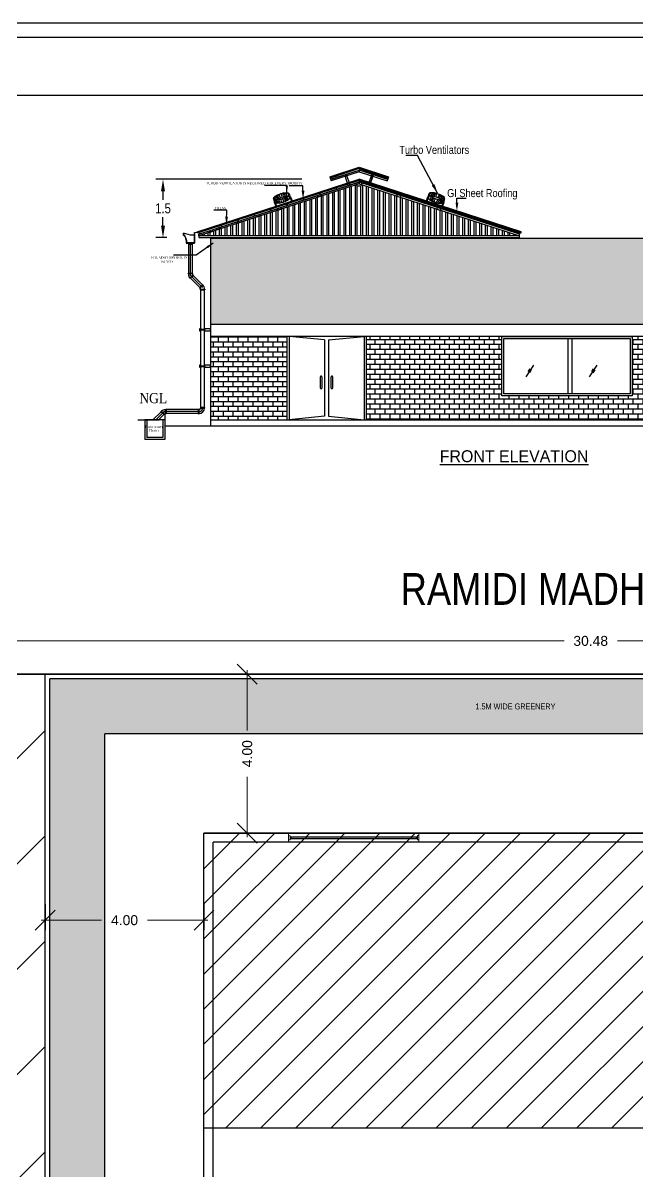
# Model space of a CAD drawing. Header units: metres. Extents: x 25391 to 25818, y 51852 to 52034.
# Drawn here: x 25406.48 to 25421.95, y 51942.91 to 51971.82 of the extents above; entities that cross this region are included whole.
import ezdxf

# ---------------------------------------------------------------- set-up
doc = ezdxf.new("R2010")
doc.units = ezdxf.units.M
doc.header["$MEASUREMENT"] = 0
doc.linetypes.add('1', pattern=[0])
doc.linetypes.add('CENTER2', pattern=[28.575, 19.05, -3.175, 3.175, -3.175])
doc.layers.get('0').update_dxf_attribs({"true_color": 0xffffff})
doc.layers.add('__BN_BuildingPlan', color=52, linetype='Continuous', true_color=0xbdbd00)
for name, color, linetype in [('_Room', 72, 'Continuous'), ('CENTER', 1, 'CENTER2'), ('DIM', 4, 'Continuous'), ('h', 7, 'Continuous'), ('legend', 7, 'Continuous'), ('pipe', 8, 'Continuous')]:
    doc.layers.add(name, color=color, linetype=linetype)
doc.layers.add('TEXT', color=7, linetype='1', lineweight=13)
doc.layers.add('WINDOWS', color=1, linetype='Continuous', lineweight=15)
doc.styles.add('arial', font='ARIALN.TTF')
doc.styles.add('K', font='calibri.ttf')
doc.styles.add('PreDCRFont', font='arial.ttf', dxfattribs={"height": 0.25})
doc.styles.add('ROMANC', font='BKANT.TTF', dxfattribs={"width": 0.8})
doc.styles.get("Standard").update_dxf_attribs({"font": 'swissc.ttf'})
doc.styles.add('STYLE2', font='GARA.TTF', dxfattribs={"width": 1.1, "height": 7.5})
doc.dimstyles.new('asn', dxfattribs={"dimscale": 0.5, "dimtxt": 1, "dimasz": 1, "dimexe": 0.1, "dimexo": 0.1, "dimgap": 0.09, "dimtad": 0, "dimtoh": 1, "dimzin": 0, "dimdsep": 46, "dimtxsty": 'arial', "dimcen": 0.09, "dimadec": 0, "dimazin": 0, "dimtfac": 1, "dimtofl": 0, "dimtmove": 2, "dimatfit": 3, "dimfxl": 1, "dimfxlon": 1, "dimtolj": 1, "dimtzin": 0, "dimarcsym": 0})
doc.dimstyles.new('PDCR-PLOT-INT', dxfattribs={"dimtxt": 0.25, "dimasz": 0.23, "dimexe": 0.25, "dimexo": 0.25, "dimgap": 0.25, "dimtad": 0, "dimzin": 0, "dimdsep": 46, "dimtxsty": 'PreDCRFont', "dimblk": 'OBLIQUE', "dimcen": 0.5, "dimdle": 0.1, "dimadec": 0, "dimazin": 0, "dimtfac": 1, "dimtix": 1, "dimtofl": 0, "dimtmove": 1, "dimatfit": 1, "dimfxl": 1, "dimtolj": 1, "dimtzin": 0, "dimlwd": 15, "dimarcsym": 0})
doc.dimstyles.get("Standard").update_dxf_attribs({"dimtxt": 0.18, "dimasz": 0.18, "dimexe": 0.18, "dimexo": 0.0625, "dimgap": 0.09, "dimtad": 0, "dimtih": 1, "dimtoh": 1, "dimzin": 0, "dimdsep": 46, "dimtxsty": 'Standard', "dimcen": 0.09, "dimadec": 0, "dimazin": 0, "dimtfac": 1, "dimtofl": 0, "dimtmove": 0, "dimatfit": 3, "dimfxl": 1, "dimtolj": 1, "dimtzin": 0, "dimarcsym": 0})
doc.dimstyles.new('STANDARD$0', dxfattribs={"dimscale": 0, "dimtxt": 1, "dimasz": 2.5, "dimexe": 1, "dimexo": 1, "dimgap": 1, "dimtad": 1, "dimdec": 4, "dimzin": 0, "dimdsep": 46, "dimtxsty": 'K', "dimcen": 10, "dimclrd": 7, "dimclre": 7, "dimclrt": 256, "dimadec": 0, "dimazin": 0, "dimtfac": 1, "dimtdec": 4, "dimtofl": 0, "dimtmove": 2, "dimatfit": 3, "dimfxl": 1, "dimtolj": 2, "dimtzin": 0, "dimarcsym": 0})
pattern_1 = [(0, (102.10251, 5.72815), (0, 0.125), []), (90, (102.1025, 5.72815), (-0.25, 2e-17), [0.125, -0.125]), (90, (102.2275, 5.72815), (-0.25, 2e-17), [-0.125, 0.125])]

# ---------------------------------------------------------------- blocks, each defined once
blk = doc.blocks.new('_Oblique')
at = {"color": 0, "linetype": 'ByBlock', "lineweight": -2}
blk.add_line((-0.5, -0.5), (0.5, 0.5), dxfattribs=at)
blk = doc.blocks.new('*D18')
at = {"color": 0, "lineweight": -2, "ltscale": 2, "transparency": 16777216}
for p, q in [((25407.04, 51949.634), (25407.04, 51948.979)), ((25411.04, 51949.634), (25411.04, 51948.979))]:
    blk.add_line(p, q, dxfattribs=at)
at = {"color": 0, "lineweight": 15, "ltscale": 2, "transparency": 16777216}
for p, q in [((25406.94, 51949.229), (25408.461, 51949.229)), ((25411.14, 51949.229), (25409.62, 51949.229))]:
    blk.add_line(p, q, dxfattribs=at)
at = {"layer": 'Defpoints', "color": 0, "ltscale": 2, "transparency": 16777216}
for p in [(25407.04, 51949.884), (25411.04, 51949.884), (25407.04, 51949.229)]:
    blk.add_point(p, dxfattribs=at)
at = {"color": 0, "lineweight": 15, "ltscale": 2, "transparency": 16777216, "xscale": 0.5, "yscale": 0.5, "zscale": 0.5, "rotation": 180}
blk.add_blockref('_Oblique', (25407.04, 51949.229), dxfattribs=at)
at = {"color": 0, "lineweight": 15, "ltscale": 2, "transparency": 16777216, "xscale": 0.5, "yscale": 0.5, "zscale": 0.5}
blk.add_blockref('_Oblique', (25411.04, 51949.229), dxfattribs=at)
at = {"color": 0, "ltscale": 2, "transparency": 16777216, "insert": (25409.04, 51949.229), "char_height": 0.25, "attachment_point": 5, "style": 'PreDCRFont'}
blk.add_mtext('\\A1;4.00', dxfattribs=at)
blk = doc.blocks.new('*D19')
at = {"color": 0, "lineweight": 15, "ltscale": 2, "transparency": 16777216}
for p, q in [((25412.13, 51955.522), (25412.13, 51954.002)), ((25412.13, 51951.322), (25412.13, 51952.843))]:
    blk.add_line(p, q, dxfattribs=at)
at = {"color": 0, "lineweight": -2, "ltscale": 2, "transparency": 16777216}
for p, q in [((25412.175, 51955.422), (25412.38, 51955.422)), ((25412.175, 51951.422), (25412.38, 51951.422))]:
    blk.add_line(p, q, dxfattribs=at)
at = {"layer": 'Defpoints', "color": 0, "ltscale": 2, "transparency": 16777216}
for p in [(25411.925, 51955.422), (25412.13, 51955.422), (25411.925, 51951.422)]:
    blk.add_point(p, dxfattribs=at)
at = {"color": 0, "lineweight": 15, "ltscale": 2, "transparency": 16777216, "xscale": 0.5, "yscale": 0.5, "zscale": 0.5}
for p, rotation in [((25412.13, 51955.422), 90), ((25412.13, 51951.422), 270)]:
    blk.add_blockref('_Oblique', p, dxfattribs=dict(at, rotation=rotation))
at = {"color": 0, "ltscale": 2, "transparency": 16777216, "insert": (25412.13, 51953.422), "char_height": 0.25, "attachment_point": 5, "rotation": 90, "style": 'PreDCRFont'}
blk.add_mtext('\\A1;4.00', dxfattribs=at)
blk = doc.blocks.new('*D24')
at = {"color": 0, "lineweight": -2, "ltscale": 2, "transparency": 16777216}
for p, q in [((25405.54, 51955.672), (25405.54, 51956.51)), ((25436.02, 51955.672), (25436.02, 51956.51))]:
    blk.add_line(p, q, dxfattribs=at)
at = {"color": 0, "lineweight": 15, "ltscale": 2, "transparency": 16777216}
for p, q in [((25405.44, 51956.26), (25420.108, 51956.26)), ((25436.12, 51956.26), (25421.452, 51956.26))]:
    blk.add_line(p, q, dxfattribs=at)
at = {"layer": 'Defpoints', "color": 0, "ltscale": 2, "transparency": 16777216}
for p in [(25405.54, 51956.26), (25405.54, 51955.422), (25436.02, 51955.422)]:
    blk.add_point(p, dxfattribs=at)
at = {"color": 0, "lineweight": 15, "ltscale": 2, "transparency": 16777216, "xscale": 0.5, "yscale": 0.5, "zscale": 0.5, "rotation": 180}
blk.add_blockref('_Oblique', (25405.54, 51956.26), dxfattribs=at)
at = {"color": 0, "lineweight": 15, "ltscale": 2, "transparency": 16777216, "xscale": 0.5, "yscale": 0.5, "zscale": 0.5}
blk.add_blockref('_Oblique', (25436.02, 51956.26), dxfattribs=at)
at = {"color": 0, "ltscale": 2, "transparency": 16777216, "insert": (25420.78, 51956.26), "char_height": 0.25, "attachment_point": 5, "style": 'PreDCRFont'}
blk.add_mtext('\\A1;30.48', dxfattribs=at)
blk = doc.blocks.new('A$C6EE64318')
at = {"layer": 'TEXT', "color": 142, "lineweight": -3, "ltscale": 0.1}
for points in [[(-9300, -2917), (0, 105), (0, 0), (-9300, -3022)], [(9300, -2917), (0, 105), (0, 0), (9300, -3022)]]:
    blk.add_lwpolyline(points, close=True, dxfattribs=at)
for points in [[(-9300, -2923), (0, 99)], [(9300, -2923), (0, 99)]]:
    blk.add_lwpolyline(points, dxfattribs=at)
blk = doc.blocks.new('A$C4118134A')
for points in [[(0, 0), (30, 95), (-17, 110), (-17, 109, 0.414214), (-15, 104), (15, 91, -0.354119), (21, 80), (1, 19, -0.414214), (-10, 13), (-42, 19, 0.354119), (-47, 16), (-48, 15)], [(0, 0), (30, 95), (78, 80), (78, 79, -0.414214), (72, 76), (41, 83, 0.354119), (29, 77), (10, 16, 0.414214), (16, 4), (45, -9, -0.354119), (48, -14), (48, -15)]]:
    blk.add_lwpolyline(points, format="xyb", close=True)
blk = doc.blocks.new('*D35')
at = {"color": 0, "lineweight": -2, "transparency": 16777216}
for p, q in [((23010.095, 53434.621), (23006.417, 53434.621)), ((23006.597, 53434.321), (23006.597, 53434.105)), ((23006.597, 53433.452), (23006.597, 53433.668)), ((23006.694, 53433.152), (23006.417, 53433.152))]:
    blk.add_line(p, q, dxfattribs=at)
at = {"color": 0, "transparency": 16777216}
for points in [[(23006.547, 53434.321), (23006.647, 53434.321), (23006.597, 53434.621)], [(23006.547, 53433.452), (23006.647, 53433.452), (23006.597, 53433.152)]]:
    blk.add_solid(points, dxfattribs=at)
at = {"layer": 'Defpoints', "color": 0, "transparency": 16777216}
for p in [(23006.597, 53434.621), (23010.157, 53434.621, -45.108), (23006.756, 53433.152, -45.108)]:
    blk.add_point(p, dxfattribs=at)
at = {"color": 0, "transparency": 16777216, "insert": (23006.597, 53433.887), "char_height": 0.25, "attachment_point": 5}
blk.add_mtext('\\A1;1.5', dxfattribs=at)
blk = doc.blocks.new('GRTS')
at = {"color": 240, "true_color": 0xed1f24}
for p, q in [((1877.96, 850.88), (1877.96, 850.48)), ((1879.74, 850.88), (1879.74, 850.48))]:
    blk.add_line(p, q, dxfattribs=at)
for centre, start, end in [((1878.35, 850.82), 136.2016, 216.2619), ((1878.35, 850.54), 143.7381, 223.7984), ((1878.51, 850.88), 138.0529, 216.2619), ((1878.51, 850.48), 143.7381, 221.9471), ((1878.66, 850.92), 138.6583, 216.2619), ((1878.66, 850.44), 143.7381, 221.3417), ((1878.81, 850.94), 139.0076, 216.2619), ((1878.81, 850.42), 143.7381, 220.9924), ((1878.99, 850.96), 139.2842, 216.2619), ((1878.99, 850.41), 143.7381, 220.7158), ((1878.63, 850.96), 323.7381, 41.1911), ((1878.63, 850.41), 318.8089, 36.2619), ((1878.81, 850.94), 323.7381, 43.7984), ((1878.81, 850.42), 316.2016, 36.2619), ((1878.96, 850.92), 323.7381, 43.7984), ((1878.96, 850.44), 316.2016, 36.2619), ((1879.12, 850.9), 323.7381, 43.7984), ((1879.12, 850.47), 316.2016, 36.2619), ((1879.33, 850.83), 323.7381, 43.7984), ((1879.33, 850.53), 316.2016, 36.2619)]:
    blk.add_arc(centre, 0.321, start, end, dxfattribs=at)
for centre in [(1878.85, 850.88), (1878.85, 850.48)]:
    blk.add_ellipse(centre, major_axis=(0.891, 0), ratio=0.322668, dxfattribs=at)
blk = doc.blocks.new('A$C59e66fb1')
h = blk.add_hatch()
h.set_pattern_fill('ANSI32', color=0, scale=0.38, angle=45)
h.set_pattern_definition([(90, (-17367.21049, -15562.79766), (-0.1425, 0), []), (90, (-17367.16299, -15562.75016), (-0.1425, 0), [])])
h.paths.add_polyline_path([(-1.668, 0.703), (-1.767, 0.735), (-2.677, 1.032), (-2.677, 1.031), (-2.776, 1.063), (-3.657, 1.351), (-3.657, 1.336), (-3.67, 1.317), (-3.722, 1.317), (-3.774, 1.317), (-3.787, 1.336), (-3.787, 1.352), (-4.669, 1.065), (-4.668, 1.063), (-4.767, 1.031), (-5.678, 0.736), (-5.678, 0.735), (-5.777, 0.703), (-6.203, 0.565), (-6.203, 0.564), (-6.277, 0.54), (-6.688, 0.407), (-6.688, 0.407), (-6.787, 0.374), (-7.213, 0.237), (-7.212, 0.236), (-7.287, 0.212), (-7.406, 0.174), (-7.406, 0.173), (-7.48, 0.149), (-7.76, 0.061), (0.316, 0.061), (0.036, 0.152), (0.036, 0.149), (-0.039, 0.173), (-0.657, 0.375), (-0.658, 0.374), (-0.757, 0.407), (-1.667, 0.703)])
at = {"color": 0}
for p, q in [((-4.46, 1.547), (-4.426, 1.444)), ((-5.136, 1.318), (-5.483, 1.318)), ((-5.132, 1.095), (-5.136, 1.318)), ((-1.257, 0.79), (-1.261, 1.014)), ((-1.261, 1.014), (-1.022, 1.014)), ((-7.052, 0.707), (-7.376, 0.707)), ((-7.059, 0.436), (-7.052, 0.707))]:
    blk.add_line(p, q, dxfattribs=at)
at = {"color": 0, "lineweight": 40}
for p, q in [((-5.849, 0.906), (-5.804, 0.788)), ((-5.454, 1.033), (-5.409, 0.915)), ((-1.99, 1.033), (-2.035, 0.915)), ((-1.595, 0.906), (-1.64, 0.788))]:
    blk.add_line(p, q, dxfattribs=at)
at = {"color": 0}
for points in [[(-4.46, 1.547), (-3.722, 1.787), (-2.984, 1.547), (-3.018, 1.444)], [(-7.803, 0.138), (-7.803, 0.161), (-3.722, 1.487)], [(0.359, 0.161), (-3.722, 1.487)], [(-5.752, 0.744), (-5.73, 0.744)], [(-6.761, 0.418), (-6.74, 0.418)], [(-6.257, 0.576), (-6.235, 0.576)], [(-7.47, 0.172), (-7.451, 0.195)], [(-7.266, 0.249), (-7.244, 0.249)], [(0.359, 0.138), (0.359, 0.161)]]:
    blk.add_lwpolyline(points, dxfattribs=at)
at = {"color": 0, "lineweight": 40}
for points in [[(-3.722, 1.764), (-4.453, 1.526)], [(-3.722, 1.764), (-2.991, 1.526)], [(-3.722, 1.464), (-7.803, 0.138)], [(-3.722, 1.464), (0.359, 0.138)]]:
    blk.add_lwpolyline(points, dxfattribs=at)
at = {"color": 0}
for points in [[(-5.167, 1.2), (-5.097, 1.2), (-5.132, 0.991)], [(-1.292, 0.895), (-1.222, 0.895), (-1.257, 0.686)], [(-7.094, 0.541), (-7.024, 0.541), (-7.059, 0.332)]]:
    blk.add_solid(points, dxfattribs=at)
at = {"layer": 'DIM', "color": 0}
for p, q in [((-7.78, 0.159), (-7.727, 0.168)), ((-7.727, 0.164), (-7.776, 0.155)), ((-7.718, 0.145), (-7.721, 0.16)), ((-7.714, 0.146), (-7.718, 0.145)), ((-7.716, 0.161), (-7.714, 0.146))]:
    blk.add_line(p, q, dxfattribs=at)
for radius in [0.0095, 0.005]:
    blk.add_arc((-7.726, 0.159), radius, 10, 100, dxfattribs=at)
at = {"layer": 'TEXT', "color": 0, "lineweight": -3, "ltscale": 0.1}
for points in [[(-4.44, 1.485), (-3.722, 1.718)], [(-4.439, 1.483), (-3.722, 1.716)], [(-3.722, 1.673), (-4.426, 1.444)], [(-3.997, 1.329), (-4.084, 1.598)], [(-3.994, 1.33), (-4.082, 1.599)], [(-4.043, 1.612), (-3.955, 1.343)], [(-3.004, 1.485), (-3.722, 1.718), (-3.722, 1.673), (-3.018, 1.444)], [(-3.005, 1.483), (-3.722, 1.716)], [(-3.401, 1.612), (-3.489, 1.343)], [(-3.45, 1.33), (-3.363, 1.599)], [(-3.448, 1.329), (-3.36, 1.598)], [(-3.787, 1.395), (-3.787, 1.336), (-3.774, 1.317), (-3.67, 1.317)], [(-3.657, 1.395), (-3.657, 1.336), (-3.67, 1.317)], [(0.316, 0.017), (0.316, 0.061), (-7.76, 0.061), (-7.76, 0.017), (0.316, 0.017)], [(-7.76, 0.02), (0.316, 0.02)]]:
    blk.add_lwpolyline(points, dxfattribs=at)
for points in [[(-4.781, 1.072), (-4.681, 1.104), (-4.668, 1.063), (-4.767, 1.031)], [(-2.664, 1.072), (-2.763, 1.104), (-2.776, 1.063), (-2.677, 1.031)], [(-6.291, 0.581), (-6.216, 0.605), (-6.203, 0.564), (-6.277, 0.54)], [(-5.79, 0.744), (-5.691, 0.776), (-5.678, 0.735), (-5.777, 0.703)], [(-1.654, 0.744), (-1.753, 0.776), (-1.767, 0.735), (-1.668, 0.703)], [(-6.8, 0.416), (-6.701, 0.448), (-6.688, 0.407), (-6.787, 0.374)], [(-7.493, 0.19), (-7.419, 0.215), (-7.406, 0.173), (-7.48, 0.149)], [(-7.3, 0.253), (-7.226, 0.277), (-7.212, 0.236), (-7.287, 0.212)]]:
    blk.add_lwpolyline(points, close=True, dxfattribs=at)
at = {"color": 0, "yscale": 0.2332729217050742, "zscale": 0.2332729217050742}
for p, xscale, rotation in [((-361.703, -322.576), 0.2332729217050742, 17.90715649156085), ((354.259, -322.576), -0.2332729217050742, 342.0928435084391)]:
    blk.add_blockref('GRTS', p, dxfattribs=dict(at, xscale=xscale, rotation=rotation))
at = {"layer": 'TEXT', "color": 0, "lineweight": -3, "ltscale": 0.1}
for p, xscale, yscale, zscale, rotation in [((-4.291, 1.533), -0.0004341836610984669, 0.0004341836610984669, 0.0004341836610984669, 0.2553283756931091), ((-3.153, 1.533), 0.0004341836610984669, 0.0004341836610984669, 0.0004341836610984669, 359.7446716243069), ((-4.291, 1.233), -0.0004341836610984669, 0.0004341836610984672, 0.0004341836610984672, 0.2553283756931091), ((-3.153, 1.233), 0.0004341836610984669, 0.0004341836610984669, 0.0004341836610984669, 359.7446716243069), ((-5.53, 0.831), -0.0004341836610984669, 0.0004341836610984672, 0.0004341836610984672, 0.2553283756931091), ((-5.117, 0.965), -0.0004341836610984669, 0.0004341836610984672, 0.0004341836610984672, 0.2553283756931091), ((-4.704, 1.099), -0.0004341836610984669, 0.0004341836610984672, 0.0004341836610984672, 0.2553283756931091), ((-2.74, 1.099), 0.0004341836610984669, 0.0004341836610984669, 0.0004341836610984669, 359.7446716243069), ((-2.327, 0.965), 0.0004341836610984669, 0.0004341836610984669, 0.0004341836610984669, 359.7446716243069), ((-1.914, 0.831), 0.0004341836610984669, 0.0004341836610984669, 0.0004341836610984669, 359.7446716243069), ((-6.356, 0.563), -0.0004341836610984669, 0.0004341836610984672, 0.0004341836610984672, 0.2553283756931091), ((-5.943, 0.697), -0.0004341836610984669, 0.0004341836610984672, 0.0004341836610984672, 0.2553283756931091), ((-1.501, 0.697), 0.0004341836610984669, 0.0004341836610984669, 0.0004341836610984669, 359.7446716243069), ((-1.088, 0.563), 0.0004341836610984669, 0.0004341836610984669, 0.0004341836610984669, 359.7446716243069), ((-7.182, 0.294), -0.0004341836610984669, 0.0004341836610984672, 0.0004341836610984672, 0.2553283756931091), ((-6.769, 0.428), -0.0004341836610984669, 0.0004341836610984672, 0.0004341836610984672, 0.2553283756931091), ((-7.737, 0.114), -0.0004341836610984669, 0.0004341836610984672, 0.0004341836610984672, 0.2553283756931091)]:
    blk.add_blockref('A$C4118134A', p, dxfattribs=dict(at, xscale=xscale, yscale=yscale, zscale=zscale, rotation=rotation))
at = {"layer": 'TEXT', "color": 0, "lineweight": -3, "ltscale": 0.1, "xscale": -0.0004341836610984672, "yscale": 0.0004341836610984672, "zscale": 0.0004341836610984672}
blk.add_blockref('A$C6EE64318', (-3.722, 1.373), dxfattribs=at)
at = {"color": 0, "style": 'arial'}
for s, p in [('Turbo Ventilators', (-2.707, 2.125)), ('GI Sheet Roofing ', (-1.503, 1.037))]:
    blk.add_text(s, height=0.2015, dxfattribs=at).set_placement(p)
at = {"layer": 'legend', "color": 0, "lineweight": 0, "style": 'STYLE2'}
for s, height, p in [('TURBO VENTILATOR IS REQUIRED FOR EVERY 3M.', 0.05983, (-7.576, 1.359)), ('PURLIN ', 0.0598, (-5.477, 1.347)), ('TRUSS ', 0.0598, (-7.353, 0.728))]:
    blk.add_text(s, height=height, dxfattribs=at).set_placement(p)
at = {"color": 0}
dim = blk.add_linear_dim(base=(-8.66, 1.487), p1=(-8.501, 0.017, -45.108), p2=(-5.1, 1.487, -45.108), angle=90, dimstyle='STANDARD$0', override={"dimscale": 1, "dimtxt": 0.25, "dimasz": 0.3, "dimexe": 0.18, "dimexo": 0.0625, "dimgap": 0.09, "dimtad": 0, "dimtih": 1, "dimdec": 1, "dimtxsty": 'Standard', "dimcen": 0.09, "dimclrd": 0, "dimclre": 0, "dimclrt": 0, "dimtdec": 3, "dimtolj": 1}, dxfattribs=at)
dim.commit()
dim.dimension.update_dxf_attribs({"geometry": '*D35', "text_midpoint": (-8.66, 0.752), "insert": (-23015.257, -53433.135)})
for points, dimstyle, override in [([(-1.744, 1.134), (-2.253, 2.081), (-2.542, 2.081)], 'asn', {"dimscale": 0.4, "dimasz": 0.6, "dimexe": 0.01, "dimexo": 0.01, "dimgap": 0.05, "dimdec": 2}), ([(-5.541, 1.142), (-5.541, 1.33), (-6.106, 1.33)], 'Standard', {"dimgap": 0.09, "dimtad": 0})]:
    blk.add_leader(points, dimstyle=dimstyle, override=override, dxfattribs=at)

msp = doc.modelspace()

# ---------------------------------------------------------------- hatches: boundary and pattern name
h = msp.add_hatch()
h.set_pattern_fill('BRICK', color=8, scale=0.5)
h.set_pattern_definition(pattern_1)
h.paths.add_polyline_path([(25418.90782, 51966.39763), (25411.20482, 51966.39763), (25411.20482, 51964.22821), (25418.90782, 51964.22821)])
h.paths.add_polyline_path([(25432.18482, 51966.39763), (25418.90782, 51966.39763), (25418.90782, 51964.22821), (25432.18482, 51964.22821)])
h = msp.add_hatch()
h.set_pattern_fill('BRICK', color=8, scale=0.5)
h.set_pattern_definition([(0, (2437.52907, -1466.08329), (0, 0.125), []), (90, (2437.52907, -1466.0833), (-0.25, 2e-17), [0.125, -0.125]), (90, (2437.65407, -1466.0833), (-0.25, 2e-17), [-0.125, 0.125])])
h.paths.add_polyline_path([(25413.12793, 51963.92821), (25411.20482, 51963.92821), (25411.20482, 51961.82821), (25413.12793, 51961.82821)])
h = msp.add_hatch()
h.set_pattern_fill('BRICK', color=8, scale=0.5)
h.set_pattern_definition(pattern_1)
h.paths.add_polyline_path([(25432.18482, 51961.82821), (25432.18482, 51963.92821), (25421.82187, 51963.92821), (25421.82187, 51962.42821), (25418.54017, 51962.42821), (25418.54017, 51963.92821), (25415.12741, 51963.92821), (25415.12741, 51961.82821)])
at = {"ltscale": 2}
h = msp.add_hatch(dxfattribs=at)
h.set_pattern_fill('GRASS', color=256, scale=0.5)
h.set_pattern_definition([(90, (101.93812, 13.0772), (-0.3535533905, 0.3535533905), [0.09375, -0.6133567815]), (45, (101.9381, 13.0772), (-0.3535533906, 0.3535533906), [0.09375, -0.40625]), (135, (101.9381, 13.0772), (-0.3535533906, -0.3535533906), [0.09375, -0.40625])])
h.paths.add_polyline_path([(25407.15544, 51955.30734), (25407.15544, 51915.52869), (25408.54044, 51915.52901), (25408.54044, 51953.92234), (25434.52044, 51953.92234), (25434.52044, 51915.53511), (25435.90544, 51915.53543), (25435.90544, 51955.30734)])
h.paths.add_polyline_path([(25417.83324, 51954.43646), (25419.77635, 51954.43646), (25419.77635, 51954.77898), (25417.83324, 51954.77898)], flags=24)
at = {"layer": 'h', "ltscale": 2, "transparency": 33554687}
h = msp.add_hatch(dxfattribs=at)
h.set_pattern_fill('ANSI31', color=8, scale=15)
h.set_pattern_definition([(45, (101.9381, 13.0772), (-1.325825215, 1.325825215), [])])
h.paths.add_polyline_path([(25407.04044, 51955.42234), (25405.54044, 51955.42234), (25405.54044, 51864.02234), (25436.02044, 51864.02234), (25436.02044, 51870.11834), (25407.04044, 51870.11834)])
h.paths.add_polyline_path([(25407.12889, 51892.16164), (25407.12889, 51904.18346), (25405.45356, 51904.18346), (25405.45356, 51892.16164)], flags=9)
h.paths.add_polyline_path([(25415.74338, 51866.01914), (25428.82494, 51866.01914), (25428.82494, 51867.69446), (25415.74338, 51867.69446)], flags=24)
h = msp.add_hatch(dxfattribs=at)
h.set_pattern_fill('ANSI31', scale=5)
h.paths.add_polyline_path([(25411.04044, 51951.42234), (25432.02044, 51951.42234), (25432.02044, 51943.9936), (25411.04044, 51943.9936)])

# ---------------------------------------------------------------- linework, layer by layer
at = {"color": 11, "true_color": 0xf27172}
msp.add_line((25392.76661, 51969.99681), (25534.85041, 51969.99681), dxfattribs=at)
at = {"color": 0}
for p, q in [((25410.6982, 51966.47313), (25410.52777, 51966.52273)), ((25410.5982, 51966.35412), (25410.5982, 51966.27904)), ((25410.7982, 51966.27904), (25410.5982, 51966.27904)), ((25410.64782, 51966.27904), (25410.6513, 51966.2442)), ((25410.7982, 51966.47313), (25410.6982, 51966.47313)), ((25410.74722, 51966.27904), (25410.74373, 51966.2442)), ((25413.12793, 51963.92821), (25413.12793, 51961.82821)), ((25413.18246, 51963.92821), (25413.18246, 51961.82821)), ((25414.07494, 51963.837), (25413.18246, 51963.92821)), ((25414.07494, 51963.837), (25414.07494, 51961.91943)), ((25414.17494, 51963.83928), (25415.07288, 51963.92821)), ((25414.17494, 51963.83928), (25414.17494, 51961.91715)), ((25415.07288, 51963.92821), (25415.07288, 51961.82821)), ((25415.12741, 51963.92821), (25415.12741, 51961.82821)), ((25414.07494, 51961.91943), (25413.18246, 51961.82821)), ((25414.17494, 51961.91715), (25415.07288, 51961.82821))]:
    msp.add_line(p, q, dxfattribs=at)
at = {"ltscale": 2}
for p, q in [((25411.20482, 51966.39763), (25411.20482, 51961.67821)), ((25411.20482, 51966.39763), (25432.18482, 51966.39763)), ((25432.18482, 51964.22821), (25411.20482, 51964.22821)), ((25432.18482, 51963.92821), (25411.20482, 51963.92821)), ((25418.59017, 51962.47821), (25418.59017, 51963.87821)), ((25418.59017, 51963.87821), (25421.77187, 51963.87821)), ((25420.20309, 51963.87821), (25420.20309, 51962.47821)), ((25420.30309, 51963.87821), (25420.30309, 51962.47821)), ((25421.77187, 51963.87821), (25421.77187, 51962.47821)), ((25419.33821, 51963.20167), (25419.14469, 51962.91276)), ((25419.24616, 51963.11436), (25419.20009, 51963.04592)), ((25420.93721, 51963.20167), (25420.74368, 51962.91276)), ((25420.84516, 51963.11436), (25420.79909, 51963.04592)), ((25419.28273, 51963.0816), (25419.23666, 51963.01316)), ((25420.88173, 51963.0816), (25420.83566, 51963.01316)), ((25421.77187, 51962.47821), (25418.59017, 51962.47821)), ((25410.05362, 51961.67821), (25433.2418, 51961.67821)), ((25411.20482, 51961.82821), (25432.18482, 51961.82821))]:
    msp.add_line(p, q, dxfattribs=at)
at = {"color": 7, "ltscale": 2}
for p, q in [((25436.02044, 51955.42234), (25405.54044, 51955.42234)), ((25407.04044, 51870.11834), (25407.04044, 51955.42234)), ((25407.15544, 51870.23334), (25407.15544, 51955.30734)), ((25435.90544, 51955.30734), (25407.15544, 51955.30734)), ((25408.54044, 51871.61834), (25408.54044, 51953.92234)), ((25434.52044, 51953.92234), (25408.54044, 51953.92234)), ((25411.04044, 51877.61834), (25411.04044, 51951.42234)), ((25432.02044, 51951.42234), (25411.04044, 51951.42234)), ((25431.79044, 51951.19234), (25411.27044, 51951.19234)), ((25411.27044, 51900.34834), (25411.27044, 51951.19234))]:
    msp.add_line(p, q, dxfattribs=at)
at = {"color": 0}
for points in [[(25410.52777, 51966.52273), (25410.52777, 51966.48163)], [(25410.59229, 51966.35404), (25410.59229, 51966.27313), (25410.80411, 51966.27313)], [(25413.97244, 51962.62483), (25413.97244, 51962.91085)], [(25414.00547, 51962.91085), (25414.00547, 51962.62483)], [(25414.24626, 51962.62483), (25414.24626, 51962.91085)], [(25414.27928, 51962.91085), (25414.27928, 51962.62483)]]:
    msp.add_lwpolyline(points, dxfattribs=at)
at = {"ltscale": 2}
msp.add_lwpolyline([(25418.54017, 51963.92821), (25421.82187, 51963.92821), (25421.82187, 51962.42821), (25418.54017, 51962.42821)], close=True, dxfattribs=at)
at = {"color": 7, "ltscale": 2}
for points in [[(25405.54044, 51955.42234), (25436.02044, 51955.42234), (25436.02044, 51864.02234), (25405.54044, 51864.02234)], [(25411.04044, 51951.42234), (25432.02044, 51951.42234), (25432.02044, 51943.9936), (25411.04044, 51943.9936)]]:
    msp.add_lwpolyline(points, close=True, dxfattribs=at)
at = {"color": 0}
for centre, radius, start, end in [((25410.43798, 51966.34883), 0.16031, 1.889743, 55.9329), ((25413.98895, 51962.91085), 0.01651, 0, 180), ((25414.26277, 51962.91085), 0.01651, 0, 180), ((25413.98895, 51962.62483), 0.01651, 180, 0), ((25414.26277, 51962.62483), 0.01651, 180, 0)]:
    msp.add_arc(centre, radius, start, end, dxfattribs=at)
at = {"layer": '__BN_BuildingPlan'}
for p, q in [((25390.93849, 51971.81852), (25535.20898, 51971.81852)), ((25391.32186, 51971.46068), (25534.85041, 51971.46068))]:
    msp.add_line(p, q, dxfattribs=at)
at = {"layer": 'CENTER', "color": 0, "ltscale": 750}
for p, q in [((25410.69752, 51965.46253, 0.19882), (25410.69752, 51966.29193, 0.63918)), ((25411.00482, 51965.15522), (25410.69766, 51965.46239)), ((25410.01013, 51962.01132, -0.73437), (25409.82702, 51961.82821, -0.60906)), ((25410.90046, 51962.03321), (25410.0836, 51962.03321)), ((25409.37041, 51961.82821), (25409.91497, 51961.82821, 0.31959))]:
    msp.add_line(p, q, dxfattribs=at)
for centre, start, end in [((25410.06889, 51961.94342), 90, 135), ((25410.91516, 51962.12301, 0.31959), 270, 0)]:
    msp.add_arc(centre, 0.0898, start, end, dxfattribs=at)
at = {"layer": 'DIM', "color": 0}
for p, q in [((25410.52187, 51966.47845), (25410.52187, 51966.52313)), ((25410.52187, 51966.52313), (25410.52637, 51966.52313)), ((25410.52637, 51966.52313), (25410.52637, 51966.48088)), ((25410.59679, 51966.35412), (25410.59679, 51966.27763)), ((25410.59679, 51966.27763), (25410.79961, 51966.27763)), ((25410.79961, 51966.53926), (25410.85256, 51966.54859)), ((25410.79961, 51966.27763), (25410.79961, 51966.53926)), ((25410.85335, 51966.54416), (25410.80411, 51966.53548)), ((25410.80411, 51966.53548), (25410.80411, 51966.27313))]:
    msp.add_line(p, q, dxfattribs=at)
for centre, radius, start, end in [((25410.43802, 51966.34886), 0.15436, 1.898351, 57.098393), ((25410.43802, 51966.34886), 0.15886, 1.898351, 56.210857), ((25410.85421, 51966.53924), 0.0095, 10, 100), ((25410.85421, 51966.53924), 0.005, 10, 100)]:
    msp.add_arc(centre, radius, start, end, dxfattribs=at)
at = {"layer": 'pipe', "color": 0}
for p, q in [((25410.75252, 51965.51415, 0.17577), (25410.64252, 51965.51415, -0.17577)), ((25410.75252, 51965.49944, 0.52732), (25410.64252, 51965.49944, 0.52732)), ((25410.77311, 51965.46444, 0.84691), (25410.69496, 51965.38633, 0.84691)), ((25410.92923, 51965.1527, 0.67114), (25411.00738, 51965.23081, 0.67114)), ((25410.94982, 51965.1177, 0.35155), (25411.05982, 51965.1177, 0.35155)), ((25410.94982, 51965.10299), (25411.05982, 51965.10299, -0.35155)), ((25411.0611, 51964.10134), (25410.94855, 51964.10134)), ((25410.94855, 51964.0888), (25411.0611, 51964.0888)), ((25411.0611, 51963.18032), (25410.94855, 51963.18032)), ((25410.94855, 51963.16778), (25411.0611, 51963.16778)), ((25410.03388, 51961.95762, 0.35155), (25409.95578, 51962.03577, 0.35155)), ((25410.05362, 51961.97821), (25410.05362, 51961.32821)), ((25410.06889, 51961.97821, 0.03196), (25410.06889, 51962.08821, 0.03196)), ((25410.0836, 51961.97821, -0.31959), (25410.0836, 51962.08821, -0.67114)), ((25410.90045, 51962.08321), (25410.0836, 51962.08321)), ((25410.90048, 51961.98321, 0.31959), (25410.0836, 51961.98321)), ((25410.90048, 51961.97821, -0.03196), (25410.90045, 51962.08821, 0.31959)), ((25410.90045, 51962.08821, 0.67114), (25410.90048, 51961.97821, 0.31959)), ((25410.94995, 51962.13772), (25411.05995, 51962.13772, -0.35155)), ((25410.94995, 51962.12301, 0.35155), (25411.05995, 51962.12301, 0.35155)), ((25409.55362, 51961.82821), (25409.55362, 51961.32821)), ((25410.05362, 51961.82821), (25409.55362, 51961.82821)), ((25409.60362, 51961.82821), (25409.60362, 51961.37821)), ((25410.00362, 51961.82821), (25410.00362, 51961.37821)), ((25410.00362, 51961.37821), (25409.60362, 51961.37821)), ((25410.05362, 51961.32821), (25409.55362, 51961.32821))]:
    msp.add_line(p, q, dxfattribs=at)
for points in [[(25410.74752, 51965.51415), (25410.74752, 51966.2442), (25410.64752, 51966.2442), (25410.64752, 51965.51415)], [(25410.95482, 51964.10134), (25410.95482, 51964.12007), (25410.92482, 51964.12007), (25410.92482, 51964.07007), (25410.95482, 51964.07007), (25410.95482, 51964.0888)], [(25411.05482, 51964.0888), (25411.05482, 51964.07007), (25411.20482, 51964.07007), (25411.20482, 51964.12007), (25411.05482, 51964.12007), (25411.05482, 51964.10134)], [(25410.95482, 51963.18032), (25410.95482, 51963.19905), (25410.92482, 51963.19905), (25410.92482, 51963.14905), (25410.95482, 51963.14905), (25410.95482, 51963.16778)], [(25411.05482, 51963.16778), (25411.05482, 51963.14905), (25411.20482, 51963.14905), (25411.20482, 51963.19905), (25411.05482, 51963.19905), (25411.05482, 51963.18032)]]:
    msp.add_lwpolyline(points, dxfattribs=at)
for points, elevation in [([(25410.75252, 51965.51415), (25410.75252, 51965.49944), (25410.64252, 51965.49944), (25410.64252, 51965.51415)], 0.17577), ([(25410.76271, 51965.47484), (25410.77311, 51965.46444), (25410.69496, 51965.38633), (25410.68493, 51965.39706)], 0.49536), ([(25410.93963, 51965.1423), (25410.92923, 51965.1527), (25411.00738, 51965.23081), (25411.01742, 51965.22008)], 0.31959), ([(25410.0836, 51961.97821), (25410.06889, 51961.97821), (25410.06889, 51962.08821), (25410.0836, 51962.08821)], -0.31959), ([(25410.91516, 51962.08821), (25410.90045, 51962.08821), (25410.90048, 51961.97821), (25410.91516, 51961.97821)], 0.31959)]:
    msp.add_lwpolyline(points, close=True, dxfattribs=dict(at, elevation=elevation))
for points, elevation in [([(25411.00352, 51965.22695), (25410.76957, 51965.4609)], 0.84691), ([(25410.69884, 51965.39021), (25410.93279, 51965.15626)], 0.84691), ([(25410.95482, 51965.10231), (25410.95482, 51962.11983)], 0.31959), ([(25411.05482, 51962.11704), (25411.05482, 51965.10231)], 0.31959), ([(25409.75598, 51961.82821), (25409.95965, 51962.03189)], -0.02304), ([(25410.03034, 51961.96116), (25409.8974, 51961.82821)], -0.02304)]:
    msp.add_lwpolyline(points, dxfattribs=dict(at, elevation=elevation))
for points in [[(25410.94982, 51965.10299), (25410.94982, 51965.1177), (25411.05982, 51965.1177), (25411.05982, 51965.10299)], [(25410.04428, 51961.96802), (25410.03388, 51961.95762), (25409.95578, 51962.03577), (25409.9665, 51962.0458)], [(25410.94995, 51962.13772), (25410.94995, 51962.12301), (25411.05995, 51962.12301), (25411.05995, 51962.13772)]]:
    msp.add_lwpolyline(points, close=True, dxfattribs=at)
for centre, radius, start, end in [((25410.78731, 51965.49944, 0.49536), 0.1398, 180, 225), ((25410.78731, 51965.49944, 0.49536), 0.0398, 180, 225), ((25410.91503, 51965.1177, 0.31959), 0.0398, 0, 45), ((25410.91503, 51965.1177, 0.31959), 0.1398, 0, 45), ((25410.94855, 51964.09507), 0.00627, 90, 270), ((25411.0611, 51964.09507), 0.00627, 270, 90), ((25410.94855, 51963.17405), 0.00627, 90, 270), ((25411.0611, 51963.17405), 0.00627, 270, 90), ((25410.06889, 51961.94342), 0.1398, 90, 135), ((25410.06889, 51961.94342), 0.0398, 90, 135), ((25410.91516, 51962.12301, 0.31959), 0.0398, 270, 0), ((25410.91516, 51962.12301, 0.31959), 0.1398, 270, 0)]:
    msp.add_arc(centre, radius, start, end, dxfattribs=at)
at = {"layer": 'WINDOWS', "color": 252}
msp.add_line((25416.3897, 51951.30734), (25413.23579, 51951.30657), dxfattribs=at)
at = {"layer": 'WINDOWS'}
msp.add_lwpolyline([(25416.45359, 51951.42233), (25416.45359, 51951.19234), (25413.1719, 51951.19233), (25413.17189, 51951.42233)], close=True, dxfattribs=at)
at = {"layer": 'WINDOWS', "color": 252}
for points in [[(25413.1719, 51951.35769), (25413.1719, 51951.25546), (25413.21023, 51951.25546), (25413.21023, 51951.35769)], [(25416.45359, 51951.35845), (25416.45359, 51951.25623), (25416.41526, 51951.25623), (25416.41526, 51951.35845)]]:
    msp.add_lwpolyline(points, close=True, dxfattribs=at)
for points in [[(25413.21023, 51951.33213), (25416.41526, 51951.3329)], [(25413.21023, 51951.28102), (25416.41526, 51951.28179)], [(25413.23579, 51951.28102), (25413.23579, 51951.33213)], [(25416.3897, 51951.28179), (25416.3897, 51951.3329)]]:
    msp.add_lwpolyline(points, dxfattribs=at)

# ---------------------------------------------------------------- block references
at = {"ltscale": 2}
msp.add_blockref('A$C59e66fb1', (25418.66766, 51966.39763), dxfattribs=at)

# ---------------------------------------------------------------- texts
at = {"layer": '_Room', "color": 0, "style": 'ROMANC'}
msp.add_text('%%UFRONT ELEVATION', height=0.3, rotation=360, dxfattribs=at).set_placement((25416.97707, 51960.76097))
at = {"layer": '_Room', "color": 0, "insert": (25415.99325, 51957.96862), "char_height": 0.8, "attachment_point": 1}
msp.add_mtext_dynamic_manual_height_columns('RAMIDI MADHUSUDHAN REDDY', width=14.2268401, gutter_width=1.41042, heights=[0], dxfattribs=at)
at = {"layer": '_Room', "color": 0, "insert": (25417.87629, 51954.68567), "char_height": 0.15, "attachment_point": 1, "style": 'ROMANC'}
msp.add_mtext_dynamic_manual_height_columns('1.5M WIDE GREENERY', width=2.5482413, gutter_width=1.41042, heights=[0], dxfattribs=at)
at = {"layer": 'legend', "color": 0, "lineweight": 0, "style": 'STYLE2'}
for s, height, p in [('FOUNDATION BOLTS', 0.0598275, (25409.71107, 51965.88371)), ("04 NO's", 0.059828, (25409.96413, 51965.78176)), ('NGL', 0.256501, (25409.41177, 51962.24584)), ('Rain water', 0.067443, (25409.56265, 51961.61994)), ('Drain', 0.067443, (25409.66052, 51961.52683))]:
    msp.add_text(s, height=height, dxfattribs=at).set_placement(p)

# ---------------------------------------------------------------- dimensions: what is measured, and where the dimension line sits
at = {"color": 7, "ltscale": 2}
for base, p1, p2, picture, middle in [((25405.54044, 51956.26049), (25436.02044, 51955.42234), (25405.54044, 51955.42234), '*D24', (25420.78044, 51956.26049)), ((25407.04044, 51949.2291), (25411.04044, 51949.8839), (25407.04044, 51949.8839), '*D18', (25409.04044, 51949.2291))]:
    dim = msp.add_linear_dim(base=base, p1=p1, p2=p2, dimstyle='PDCR-PLOT-INT', override={"dimtxt": 0.9, "dimasz": 0.5}, dxfattribs=at)
    dim.commit()
    dim.dimension.update_dxf_attribs({"geometry": picture, "text_midpoint": middle})
dim = msp.add_linear_dim(base=(25412.13032, 51955.42234), p1=(25411.92459, 51951.42234), p2=(25411.92459, 51955.42234), angle=90, dimstyle='PDCR-PLOT-INT', override={"dimtxt": 0.9, "dimasz": 0.5}, dxfattribs=at)
dim.commit()
dim.dimension.update_dxf_attribs({"geometry": '*D19', "text_midpoint": (25412.13032, 51953.42234)})

# ---------------------------------------------------------------- leaders
at = {"color": 0}
msp.add_leader([(25411.26883, 51966.27864), (25410.84698, 51965.96931), (25410.27056, 51965.96931)], dimstyle='Standard', override={"dimgap": 0.09, "dimtad": 0}, dxfattribs=at)

doc.saveas('drawing.dxf')
